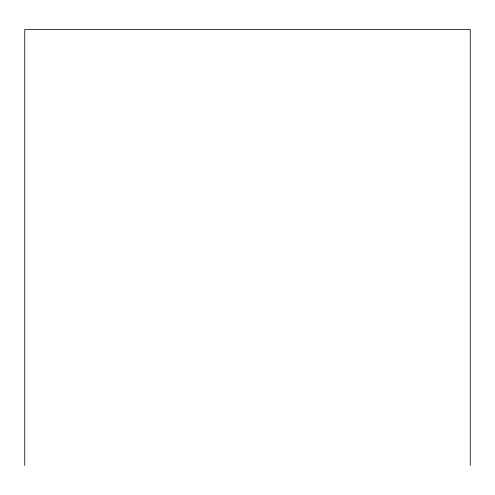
<?xml version="1.0" encoding="UTF-8"?>
<svg xmlns="http://www.w3.org/2000/svg" width="495" height="495" viewBox="0 0 495 495"><rect width="100%" height="100%" fill="white"/><g stroke="black" fill="none" stroke-linecap="round" stroke-linejoin="round"><path stroke-width="0.74" d="M470.25 465.498L470.25 29.502L24.75 29.502L24.75 465.498"/></g></svg>
